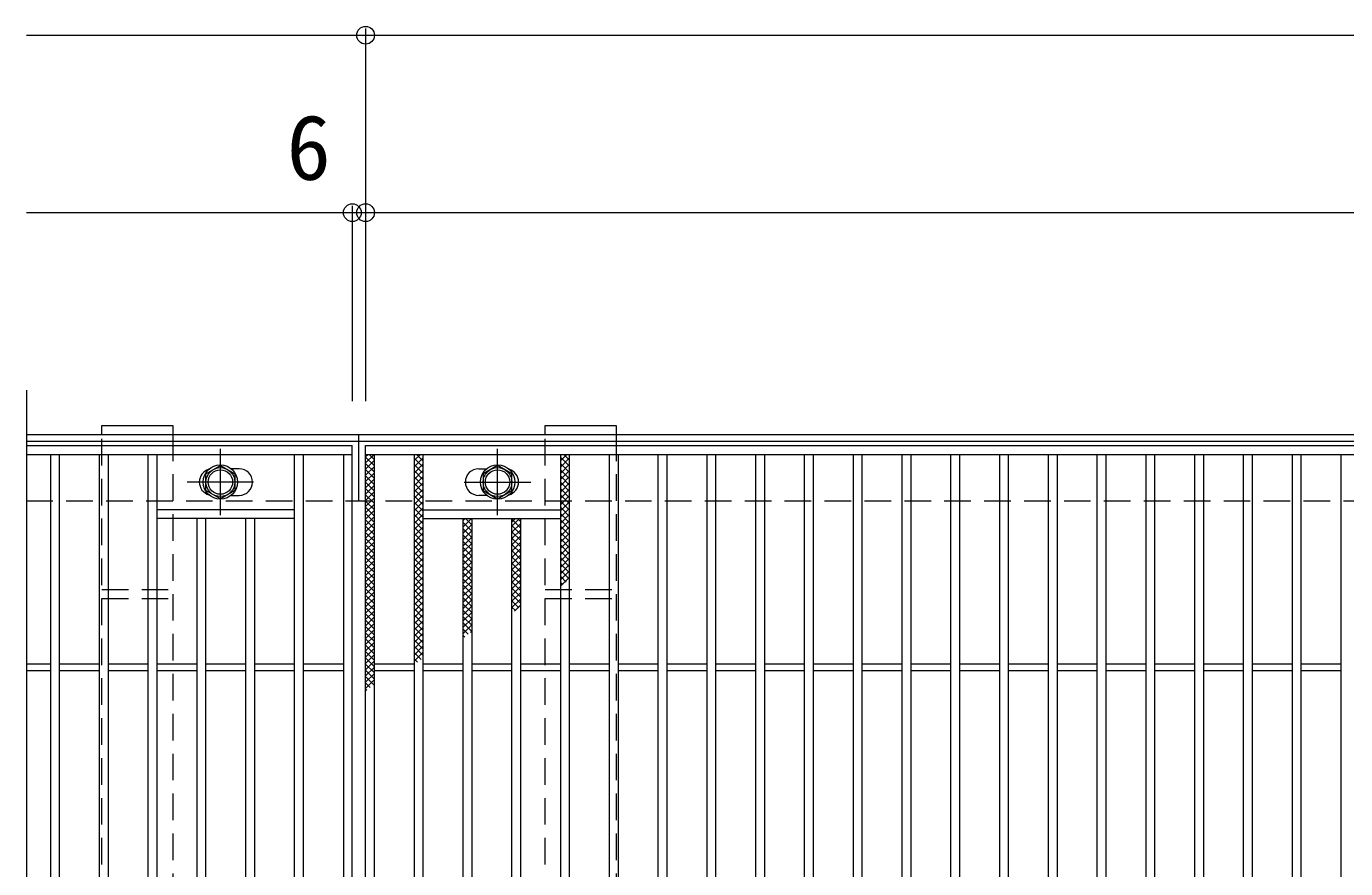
# Model space of a CAD drawing. Units: millimetres at full size, sheet at 1:10; details may follow other scales. Extents: x -2184 to 2307, y -1959 to 1524.
# Drawn here: x -595 to 0, y 1113 to 1493 of the extents above; entities that cross this region are included whole.
import ezdxf
from ezdxf.enums import TextEntityAlignment as Align

# ---------------------------------------------------------------- set-up
doc = ezdxf.new("R2010")
doc.units = ezdxf.units.MM
doc.header["$LTSCALE"] = 10
doc.header["$PDMODE"] = 32
doc.header["$PDSIZE"] = 8
doc.linetypes.add('CHAIN1', pattern=[8, 5, -1, 1, -1])
doc.linetypes.add('DASHED1', pattern=[1.8, 1.2, -0.6])
for name, color, linetype, lineweight in [('C-1_躯体', 2, 'Continuous', 9), ('C-2_仕上', 3, 'Continuous', 9), ('C-4_文字', 7, 'Continuous', 9), ('C-8_ハッチ', 3, 'DASHED1', 9), ('C-9_記号', 6, 'Continuous', 5), ('C-B_衛生陶器', 2, 'Continuous', 9)]:
    doc.layers.add(name, color=color, linetype=linetype, lineweight=lineweight)
doc.styles.add('ＭＳ ゴシック', font='')
doc.styles.get('ＭＳ ゴシック').set_extended_font_data('MS Gothic')

msp = doc.modelspace()

# ---------------------------------------------------------------- linework, layer by layer
at = {"layer": 'C-1_躯体'}
for p, q in [((-595.11, 1308.93), (704.89, 1308.93)), ((-595.11, 1305.93), (704.89, 1305.93)), ((-445.11, 1278.93), (-445.11, 1308.93))]:
    msp.add_line(p, q, dxfattribs=at)
at = {"layer": 'C-1_躯体', "linetype": 'DASHED1'}
msp.add_line((-595.11, 1278.93), (704.89, 1278.93), dxfattribs=at)
at = {"layer": 'C-2_仕上'}
for p, q in [((-595.11, 1328.93), (-595.11, 878.93)), ((-595.11, 1303.93), (-448.11, 1303.93)), ((-448.11, 903.93), (-448.11, 1303.93)), ((-442.11, 1303.93), (551.89, 1303.93)), ((-442.11, 903.93), (-442.11, 1303.93)), ((-595.11, 1299.93), (-448.11, 1299.93)), ((-584.11, 907.93), (-584.11, 1299.93)), ((-580.11, 907.93), (-580.11, 1299.93)), ((-562.11, 907.93), (-562.11, 1299.93)), ((-558.11, 907.93), (-558.11, 1299.93)), ((-540.11, 907.93), (-540.11, 1299.93)), ((-536.11, 907.93), (-536.11, 1299.93)), ((-474.11, 907.93), (-474.11, 1299.93)), ((-470.11, 907.93), (-470.11, 1299.93)), ((-452.11, 1299.93), (-452.11, 907.93)), ((-442.11, 1299.93), (551.89, 1299.93)), ((-438.11, 907.93), (-438.11, 1299.93)), ((-420.11, 907.93), (-420.11, 1299.93)), ((-416.11, 907.93), (-416.11, 1299.93)), ((-354.11, 907.93), (-354.11, 1299.93)), ((-350.11, 907.93), (-350.11, 1299.93)), ((-332.11, 907.93), (-332.11, 1299.93)), ((-328.11, 907.93), (-328.11, 1299.93)), ((-310.11, 907.93), (-310.11, 1299.93)), ((-306.11, 907.93), (-306.11, 1299.93)), ((-288.11, 907.93), (-288.11, 1299.93)), ((-284.11, 907.93), (-284.11, 1299.93)), ((-266.11, 907.93), (-266.11, 1299.93)), ((-262.11, 907.93), (-262.11, 1299.93)), ((-244.11, 907.93), (-244.11, 1299.93)), ((-240.11, 907.93), (-240.11, 1299.93)), ((-222.11, 907.93), (-222.11, 1299.93)), ((-218.11, 907.93), (-218.11, 1299.93)), ((-200.11, 907.93), (-200.11, 1299.93)), ((-196.11, 907.93), (-196.11, 1299.93)), ((-178.11, 907.93), (-178.11, 1299.93)), ((-174.11, 907.93), (-174.11, 1299.93)), ((-156.11, 907.93), (-156.11, 1299.93)), ((-152.11, 907.93), (-152.11, 1299.93)), ((-134.11, 907.93), (-134.11, 1299.93)), ((-130.11, 907.93), (-130.11, 1299.93)), ((-112.11, 907.93), (-112.11, 1299.93)), ((-108.11, 907.93), (-108.11, 1299.93)), ((-90.11, 907.93), (-90.11, 1299.93)), ((-86.11, 907.93), (-86.11, 1299.93)), ((-68.11, 907.93), (-68.11, 1299.93)), ((-64.11, 907.93), (-64.11, 1299.93)), ((-46.11, 907.93), (-46.11, 1299.93)), ((-42.11, 907.93), (-42.11, 1299.93)), ((-24.11, 907.93), (-24.11, 1299.93)), ((-20.11, 907.93), (-20.11, 1299.93)), ((-2.11, 907.93), (-2.11, 1299.93)), ((-499.11, 1293.43), (-502.7, 1293.43)), ((-391.11, 1293.43), (-387.51, 1293.43)), ((-502.7, 1281.43), (-499.11, 1281.43)), ((-387.51, 1281.43), (-391.11, 1281.43)), ((-474.11, 1274.93), (-536.11, 1274.93)), ((-416.11, 1274.93), (-354.11, 1274.93)), ((-474.11, 1270.93), (-536.11, 1270.93)), ((-518.11, 936.93), (-518.11, 1270.93)), ((-514.11, 936.93), (-514.11, 1270.93)), ((-496.11, 936.93), (-496.11, 1270.93)), ((-492.11, 936.93), (-492.11, 1270.93)), ((-416.11, 1270.93), (-354.11, 1270.93)), ((-398.11, 936.93), (-398.11, 1270.93)), ((-394.11, 936.93), (-394.11, 1270.93)), ((-376.11, 936.93), (-376.11, 1270.93)), ((-372.11, 936.93), (-372.11, 1270.93)), ((-595.11, 1205.43), (-584.11, 1205.43)), ((-595.11, 1202.43), (-584.11, 1202.43)), ((-580.11, 1205.43), (-562.11, 1205.43)), ((-580.11, 1202.43), (-562.11, 1202.43)), ((-558.11, 1205.43), (-540.11, 1205.43)), ((-558.11, 1202.43), (-540.11, 1202.43)), ((-536.11, 1205.43), (-518.11, 1205.43)), ((-536.11, 1202.43), (-518.11, 1202.43)), ((-514.11, 1205.43), (-496.11, 1205.43)), ((-514.11, 1202.43), (-496.11, 1202.43)), ((-492.11, 1205.43), (-474.11, 1205.43)), ((-492.11, 1202.43), (-474.11, 1202.43)), ((-470.11, 1205.43), (-452.11, 1205.43)), ((-470.11, 1202.43), (-452.11, 1202.43)), ((-438.11, 1205.43), (-420.11, 1205.43)), ((-438.11, 1202.43), (-420.11, 1202.43)), ((-416.11, 1205.43), (-398.11, 1205.43)), ((-416.11, 1202.43), (-398.11, 1202.43)), ((-394.11, 1205.43), (-376.11, 1205.43)), ((-394.11, 1202.43), (-376.11, 1202.43)), ((-372.11, 1205.43), (-354.11, 1205.43)), ((-372.11, 1202.43), (-354.11, 1202.43)), ((-350.11, 1205.43), (-332.11, 1205.43)), ((-350.11, 1202.43), (-332.11, 1202.43)), ((-328.11, 1205.43), (-310.11, 1205.43)), ((-328.11, 1202.43), (-310.11, 1202.43)), ((-306.11, 1205.43), (-288.11, 1205.43)), ((-306.11, 1202.43), (-288.11, 1202.43)), ((-284.11, 1205.43), (-266.11, 1205.43)), ((-284.11, 1202.43), (-266.11, 1202.43)), ((-262.11, 1205.43), (-244.11, 1205.43)), ((-262.11, 1202.43), (-244.11, 1202.43)), ((-240.11, 1205.43), (-222.11, 1205.43)), ((-240.11, 1202.43), (-222.11, 1202.43)), ((-218.11, 1205.43), (-200.11, 1205.43)), ((-218.11, 1202.43), (-200.11, 1202.43)), ((-196.11, 1205.43), (-178.11, 1205.43)), ((-196.11, 1202.43), (-178.11, 1202.43)), ((-174.11, 1205.43), (-156.11, 1205.43)), ((-174.11, 1202.43), (-156.11, 1202.43)), ((-152.11, 1205.43), (-134.11, 1205.43)), ((-152.11, 1202.43), (-134.11, 1202.43)), ((-130.11, 1205.43), (-112.11, 1205.43)), ((-130.11, 1202.43), (-112.11, 1202.43)), ((-108.11, 1205.43), (-90.11, 1205.43)), ((-108.11, 1202.43), (-90.11, 1202.43)), ((-86.11, 1205.43), (-68.11, 1205.43)), ((-86.11, 1202.43), (-68.11, 1202.43)), ((-64.11, 1205.43), (-46.11, 1205.43)), ((-64.11, 1202.43), (-46.11, 1202.43)), ((-42.11, 1205.43), (-24.11, 1205.43)), ((-42.11, 1202.43), (-24.11, 1202.43)), ((-20.11, 1205.43), (-2.11, 1205.43)), ((-20.11, 1202.43), (-2.11, 1202.43))]:
    msp.add_line(p, q, dxfattribs=at)
for centre, start, end in [((-511.11, 1287.43), 106.33482, 180), ((-499.11, 1287.43), 0, 90), ((-391.11, 1287.43), 90, 180), ((-379.11, 1287.43), 0, 73.66518), ((-511.11, 1287.43), 180, 253.66518), ((-499.11, 1287.43), 270, 0), ((-391.11, 1287.43), 180, 270), ((-379.11, 1287.43), 286.33482, 0)]:
    msp.add_arc(centre, 6, start, end, dxfattribs=at)
at = {"layer": 'C-4_文字'}
for p, q in [((-595.11, 1488.93), (-442.11, 1488.93)), ((-442.11, 1491.93), (-442.11, 1323.93)), ((-442.11, 1488.93), (557.89, 1488.93)), ((-448.11, 1411.93), (-448.11, 1323.93)), ((-595.11, 1408.93), (-448.11, 1408.93)), ((-448.11, 1408.93), (-442.11, 1408.93)), ((-442.11, 1408.93), (551.89, 1408.93))]:
    msp.add_line(p, q, dxfattribs=at)
for p in [(-442.11, 1488.93), (-448.11, 1408.93), (-442.11, 1408.93)]:
    msp.add_point(p, dxfattribs=at)
at = {"layer": 'C-8_ハッチ', "linetype": 'Continuous'}
for p, q in [((-561.11, 1312.93), (-529.11, 1312.93)), ((-561.11, 1308.93), (-561.11, 1312.93)), ((-529.11, 1312.93), (-529.11, 1308.93)), ((-361.11, 1312.93), (-329.11, 1312.93)), ((-361.11, 1308.93), (-361.11, 1312.93)), ((-329.11, 1312.93), (-329.11, 1308.93))]:
    msp.add_line(p, q, dxfattribs=at)
at = {"layer": 'C-8_ハッチ'}
for p, q in [((-561.11, 1308.93), (-529.11, 1308.93)), ((-561.11, 898.93), (-561.11, 1308.93)), ((-529.11, 1308.93), (-529.11, 898.93)), ((-361.11, 1308.93), (-329.11, 1308.93)), ((-361.11, 898.93), (-361.11, 1308.93)), ((-329.11, 1308.93), (-329.11, 898.93)), ((-561.11, 1238.93), (-529.11, 1238.93)), ((-361.11, 1238.93), (-329.11, 1238.93)), ((-561.11, 1234.93), (-529.11, 1234.93)), ((-361.11, 1234.93), (-329.11, 1234.93))]:
    msp.add_line(p, q, dxfattribs=at)
at = {"layer": 'C-9_記号'}
for p, q in [((-442.11, 1296.14), (-438.32, 1299.93)), ((-442.11, 1298.97), (-441.14, 1299.93)), ((-442.11, 1298.69), (-438.11, 1294.69)), ((-442.11, 1293.31), (-438.11, 1297.31)), ((-440.52, 1299.93), (-438.11, 1297.52)), ((-420.11, 1297.25), (-417.43, 1299.93)), ((-420.11, 1294.43), (-416.11, 1298.43)), ((-420.11, 1298.09), (-416.11, 1294.09)), ((-419.12, 1299.93), (-416.11, 1296.92)), ((-416.29, 1299.93), (-416.11, 1299.75)), ((-354.11, 1297.18), (-351.36, 1299.93)), ((-354.11, 1298.53), (-350.11, 1294.53)), ((-354.11, 1294.35), (-350.11, 1298.35)), ((-352.68, 1299.93), (-350.11, 1297.36)), ((-442.11, 1295.86), (-438.11, 1291.86)), ((-442.11, 1290.48), (-438.11, 1294.48)), ((-442.11, 1293.04), (-438.11, 1289.04)), ((-442.11, 1287.66), (-438.11, 1291.66)), ((-420.11, 1291.6), (-416.11, 1295.6)), ((-420.11, 1295.26), (-416.11, 1291.26)), ((-420.11, 1288.77), (-416.11, 1292.77)), ((-420.11, 1292.43), (-416.11, 1288.43)), ((-354.11, 1295.7), (-350.11, 1291.7)), ((-354.11, 1291.52), (-350.11, 1295.52)), ((-354.11, 1292.87), (-350.11, 1288.87)), ((-354.11, 1288.7), (-350.11, 1292.7)), ((-442.11, 1290.21), (-438.11, 1286.21)), ((-442.11, 1284.83), (-438.11, 1288.83)), ((-442.11, 1287.38), (-438.11, 1283.38)), ((-442.11, 1282), (-438.11, 1286)), ((-420.11, 1285.94), (-416.11, 1289.94)), ((-420.11, 1289.61), (-416.11, 1285.61)), ((-420.11, 1283.11), (-416.11, 1287.11)), ((-420.11, 1286.78), (-416.11, 1282.78)), ((-354.11, 1290.04), (-350.11, 1286.04)), ((-354.11, 1285.87), (-350.11, 1289.87)), ((-354.11, 1287.21), (-350.11, 1283.21)), ((-354.11, 1283.04), (-350.11, 1287.04)), ((-442.11, 1284.55), (-438.11, 1280.55)), ((-442.11, 1279.17), (-438.11, 1283.17)), ((-442.11, 1281.72), (-438.11, 1277.72)), ((-442.11, 1276.34), (-438.11, 1280.34)), ((-420.11, 1280.28), (-416.11, 1284.28)), ((-420.11, 1283.95), (-416.11, 1279.95)), ((-420.11, 1277.46), (-416.11, 1281.46)), ((-420.11, 1281.12), (-416.11, 1277.12)), ((-354.11, 1284.38), (-350.11, 1280.39)), ((-354.11, 1280.21), (-350.11, 1284.21)), ((-354.11, 1281.56), (-350.11, 1277.56)), ((-354.11, 1277.38), (-350.11, 1281.38)), ((-442.11, 1278.89), (-438.11, 1274.89)), ((-442.11, 1273.51), (-438.11, 1277.51)), ((-442.11, 1276.07), (-438.11, 1272.07)), ((-442.11, 1270.69), (-438.11, 1274.69)), ((-420.11, 1274.63), (-416.11, 1278.63)), ((-420.11, 1278.29), (-416.11, 1274.29)), ((-420.11, 1271.8), (-416.11, 1275.8)), ((-420.11, 1275.46), (-416.11, 1271.46)), ((-354.11, 1278.73), (-350.11, 1274.73)), ((-354.11, 1274.55), (-350.11, 1278.55)), ((-354.11, 1275.9), (-350.11, 1271.9)), ((-354.11, 1271.73), (-350.11, 1275.73)), ((-442.11, 1273.24), (-438.11, 1269.24)), ((-442.11, 1267.86), (-438.11, 1271.86)), ((-442.11, 1270.41), (-438.11, 1266.41)), ((-442.11, 1265.03), (-438.11, 1269.03)), ((-442.11, 1267.58), (-438.11, 1263.58)), ((-420.11, 1268.97), (-416.11, 1272.97)), ((-420.11, 1272.64), (-416.11, 1268.63)), ((-420.11, 1266.14), (-416.11, 1270.14)), ((-420.11, 1269.81), (-416.11, 1265.81)), ((-398.11, 1270.04), (-397.21, 1270.93)), ((-398.11, 1267.21), (-394.38, 1270.93)), ((-398.11, 1269.16), (-394.11, 1265.16)), ((-398.11, 1264.38), (-394.11, 1268.38)), ((-397.05, 1270.93), (-394.11, 1267.99)), ((-376.11, 1269.41), (-374.58, 1270.93)), ((-376.11, 1267.6), (-372.78, 1270.93)), ((-376.11, 1270.66), (-372.11, 1266.66)), ((-376.11, 1264.77), (-372.11, 1268.77)), ((-376.11, 1267.83), (-372.11, 1263.83)), ((-373.55, 1270.93), (-372.11, 1269.49)), ((-354.11, 1273.07), (-350.11, 1269.07)), ((-354.11, 1268.9), (-350.11, 1272.9)), ((-354.11, 1270.24), (-350.11, 1266.24)), ((-354.11, 1266.07), (-350.11, 1270.07)), ((-354.11, 1267.41), (-350.11, 1263.41)), ((-442.11, 1262.2), (-438.11, 1266.2)), ((-442.11, 1264.75), (-438.11, 1260.75)), ((-442.11, 1259.37), (-438.11, 1263.37)), ((-442.11, 1261.92), (-438.11, 1257.92)), ((-420.11, 1263.31), (-416.11, 1267.31)), ((-420.11, 1266.98), (-416.11, 1262.98)), ((-420.11, 1260.49), (-416.11, 1264.49)), ((-420.11, 1264.15), (-416.11, 1260.15)), ((-420.11, 1257.66), (-416.11, 1261.66)), ((-398.11, 1266.33), (-394.11, 1262.33)), ((-398.11, 1261.55), (-394.11, 1265.55)), ((-398.11, 1263.5), (-394.11, 1259.5)), ((-398.11, 1258.73), (-394.11, 1262.73)), ((-376.11, 1261.94), (-372.11, 1265.95)), ((-376.11, 1265.01), (-372.11, 1261.01)), ((-376.11, 1259.12), (-372.11, 1263.12)), ((-376.11, 1262.18), (-372.11, 1258.18)), ((-354.11, 1263.24), (-350.11, 1267.24)), ((-354.11, 1264.59), (-350.11, 1260.59)), ((-354.11, 1260.41), (-350.11, 1264.41)), ((-354.11, 1261.76), (-350.11, 1257.76)), ((-354.11, 1257.58), (-350.11, 1261.58)), ((-442.11, 1256.54), (-438.11, 1260.54)), ((-442.11, 1259.09), (-438.11, 1255.1)), ((-442.11, 1253.71), (-438.11, 1257.72)), ((-442.11, 1256.27), (-438.11, 1252.27)), ((-420.11, 1261.32), (-416.11, 1257.32)), ((-420.11, 1254.83), (-416.11, 1258.83)), ((-420.11, 1258.49), (-416.11, 1254.49)), ((-420.11, 1252), (-416.11, 1256)), ((-420.11, 1255.66), (-416.11, 1251.66)), ((-398.11, 1260.67), (-394.11, 1256.67)), ((-398.11, 1255.9), (-394.11, 1259.9)), ((-398.11, 1257.85), (-394.11, 1253.84)), ((-398.11, 1253.07), (-394.11, 1257.07)), ((-376.11, 1256.29), (-372.11, 1260.29)), ((-376.11, 1259.35), (-372.11, 1255.35)), ((-376.11, 1253.46), (-372.11, 1257.46)), ((-376.11, 1256.52), (-372.11, 1252.52)), ((-354.11, 1258.93), (-350.11, 1254.93)), ((-354.11, 1254.76), (-350.11, 1258.76)), ((-354.11, 1256.1), (-350.11, 1252.1)), ((-354.11, 1251.93), (-350.11, 1255.93)), ((-442.11, 1250.89), (-438.11, 1254.89)), ((-442.11, 1253.44), (-438.11, 1249.44)), ((-442.11, 1248.06), (-438.11, 1252.06)), ((-442.11, 1250.61), (-438.11, 1246.61)), ((-420.11, 1249.17), (-416.11, 1253.17)), ((-420.11, 1252.84), (-416.11, 1248.84)), ((-420.11, 1246.34), (-416.11, 1250.34)), ((-420.11, 1250.01), (-416.11, 1246.01)), ((-398.11, 1255.02), (-394.11, 1251.02)), ((-398.11, 1250.24), (-394.11, 1254.24)), ((-398.11, 1252.19), (-394.11, 1248.19)), ((-398.11, 1247.41), (-394.11, 1251.41)), ((-376.11, 1250.63), (-372.11, 1254.63)), ((-376.11, 1253.69), (-372.11, 1249.69)), ((-376.11, 1247.8), (-372.11, 1251.8)), ((-376.11, 1250.86), (-372.11, 1246.86)), ((-354.11, 1253.27), (-350.11, 1249.27)), ((-354.11, 1249.1), (-350.11, 1253.1)), ((-354.11, 1250.44), (-350.11, 1246.44)), ((-354.11, 1246.27), (-350.11, 1250.27)), ((-442.11, 1245.23), (-438.11, 1249.23)), ((-442.11, 1247.78), (-438.11, 1243.78)), ((-442.11, 1242.4), (-438.11, 1246.4)), ((-442.11, 1244.95), (-438.11, 1240.95)), ((-442.11, 1239.57), (-438.11, 1243.57)), ((-420.11, 1243.52), (-416.11, 1247.52)), ((-420.11, 1247.18), (-416.11, 1243.18)), ((-420.11, 1240.69), (-416.11, 1244.69)), ((-420.11, 1244.35), (-416.11, 1240.35)), ((-398.11, 1249.36), (-394.11, 1245.36)), ((-398.11, 1244.58), (-394.11, 1248.58)), ((-398.11, 1246.53), (-394.11, 1242.53)), ((-398.11, 1241.75), (-394.11, 1245.75)), ((-398.11, 1243.7), (-394.11, 1239.7)), ((-376.11, 1244.97), (-372.11, 1248.97)), ((-376.11, 1248.04), (-372.11, 1244.04)), ((-376.11, 1242.15), (-372.11, 1246.15)), ((-376.11, 1245.21), (-372.11, 1241.21)), ((-354.11, 1247.62), (-350.11, 1243.62)), ((-354.11, 1243.44), (-350.11, 1247.44)), ((-354.11, 1244.79), (-351.65, 1242.33)), ((-354.11, 1240.61), (-350.11, 1244.61)), ((-442.11, 1242.12), (-438.11, 1238.12)), ((-442.11, 1236.74), (-438.11, 1240.74)), ((-442.11, 1239.3), (-438.11, 1235.3)), ((-442.11, 1233.92), (-438.11, 1237.92)), ((-420.11, 1237.86), (-416.11, 1241.86)), ((-420.11, 1241.52), (-416.11, 1237.52)), ((-420.11, 1235.03), (-416.11, 1239.03)), ((-420.11, 1238.69), (-416.11, 1234.69)), ((-398.11, 1238.93), (-394.11, 1242.93)), ((-398.11, 1240.87), (-394.11, 1236.87)), ((-398.11, 1236.1), (-394.11, 1240.1)), ((-398.11, 1238.05), (-394.11, 1234.05)), ((-376.11, 1239.32), (-372.11, 1243.32)), ((-376.11, 1242.38), (-372.11, 1238.38)), ((-376.11, 1236.49), (-372.11, 1240.49)), ((-376.11, 1239.55), (-372.11, 1235.55)), ((-376.11, 1233.66), (-372.11, 1237.66)), ((-354.11, 1241.96), (-353.24, 1241.09)), ((-442.11, 1236.47), (-438.11, 1232.47)), ((-442.11, 1231.09), (-438.11, 1235.09)), ((-442.11, 1233.64), (-438.11, 1229.64)), ((-442.11, 1228.26), (-438.11, 1232.26)), ((-420.11, 1232.2), (-416.11, 1236.2)), ((-420.11, 1235.87), (-416.11, 1231.87)), ((-420.11, 1229.37), (-416.11, 1233.37)), ((-420.11, 1233.04), (-416.11, 1229.04)), ((-398.11, 1233.27), (-394.11, 1237.27)), ((-398.11, 1235.22), (-394.11, 1231.22)), ((-398.11, 1230.44), (-394.11, 1234.44)), ((-398.11, 1232.39), (-394.11, 1228.39)), ((-376.11, 1236.72), (-372.11, 1232.72)), ((-376.11, 1230.83), (-372.11, 1234.83)), ((-376.11, 1233.89), (-372.94, 1230.73)), ((-374.92, 1229.19), (-372.11, 1232)), ((-442.11, 1230.81), (-438.11, 1226.81)), ((-442.11, 1225.43), (-438.11, 1229.43)), ((-442.11, 1227.98), (-438.11, 1223.98)), ((-442.11, 1222.6), (-438.11, 1226.6)), ((-420.11, 1226.54), (-416.11, 1230.55)), ((-420.11, 1230.21), (-416.11, 1226.21)), ((-420.11, 1223.72), (-416.11, 1227.72)), ((-420.11, 1227.38), (-416.11, 1223.38)), ((-398.11, 1227.61), (-394.11, 1231.61)), ((-398.11, 1229.56), (-394.11, 1225.56)), ((-398.11, 1224.78), (-394.11, 1228.78)), ((-398.11, 1226.73), (-394.11, 1222.73)), ((-398.11, 1221.96), (-394.11, 1225.96)), ((-376.11, 1231.07), (-374.53, 1229.49)), ((-442.11, 1225.15), (-438.11, 1221.15)), ((-442.11, 1219.77), (-438.11, 1223.77)), ((-442.11, 1222.33), (-438.11, 1218.33)), ((-442.11, 1216.95), (-438.11, 1220.95)), ((-420.11, 1220.89), (-416.11, 1224.89)), ((-420.11, 1224.55), (-416.11, 1220.55)), ((-420.11, 1218.06), (-416.11, 1222.06)), ((-420.11, 1221.72), (-416.11, 1217.72)), ((-398.11, 1223.9), (-394.11, 1219.9)), ((-398.11, 1219.13), (-394.11, 1223.13)), ((-398.11, 1221.08), (-395.83, 1218.8)), ((-394.83, 1219.58), (-394.11, 1220.3)), ((-442.11, 1219.5), (-438.11, 1215.5)), ((-442.11, 1214.12), (-438.11, 1218.12)), ((-442.11, 1216.67), (-438.11, 1212.67)), ((-442.11, 1211.29), (-438.11, 1215.29)), ((-442.11, 1213.84), (-438.11, 1209.84)), ((-420.11, 1215.23), (-416.11, 1219.23)), ((-420.11, 1218.9), (-416.11, 1214.89)), ((-420.11, 1212.4), (-416.11, 1216.4)), ((-420.11, 1216.07), (-416.11, 1212.07)), ((-398.11, 1218.25), (-397.42, 1217.56)), ((-442.11, 1208.46), (-438.11, 1212.46)), ((-442.11, 1211.01), (-438.11, 1207.01)), ((-442.11, 1205.63), (-438.11, 1209.63)), ((-442.11, 1208.18), (-438.11, 1204.18)), ((-420.11, 1209.57), (-416.11, 1213.57)), ((-420.11, 1213.24), (-416.11, 1209.24)), ((-420.11, 1206.75), (-416.11, 1210.75)), ((-420.11, 1210.41), (-417.12, 1207.43)), ((-442.11, 1202.8), (-438.11, 1206.8)), ((-442.11, 1205.36), (-438.11, 1201.35)), ((-442.11, 1199.98), (-438.11, 1203.98)), ((-442.11, 1202.53), (-438.11, 1198.53)), ((-420.11, 1207.58), (-418.71, 1206.19)), ((-442.11, 1197.15), (-438.11, 1201.15)), ((-442.11, 1199.7), (-438.42, 1196.01)), ((-442.11, 1194.32), (-438.11, 1198.32)), ((-442.11, 1196.87), (-440, 1194.77)), ((-442.11, 1194.04), (-441.59, 1193.53))]:
    msp.add_line(p, q, dxfattribs=at)
at = {"layer": 'C-B_衛生陶器', "color": 7, "linetype": 'CHAIN1'}
for p, q in [((-507.61, 1272.43), (-507.61, 1302.43)), ((-382.61, 1272.43), (-382.61, 1302.43)), ((-492.61, 1287.43), (-522.61, 1287.43)), ((-397.61, 1287.43), (-367.61, 1287.43))]:
    msp.add_line(p, q, dxfattribs=at)
at = {"layer": 'C-B_衛生陶器'}
for points in [[(-501.11, 1283.68), (-507.61, 1279.93), (-514.1, 1283.68), (-514.1, 1291.18), (-507.61, 1294.93), (-501.11, 1291.18)], [(-389.1, 1283.68), (-382.61, 1279.93), (-376.11, 1283.68), (-376.11, 1291.18), (-382.61, 1294.93), (-389.1, 1291.18)]]:
    msp.add_lwpolyline(points, close=True, dxfattribs=at)
for centre, radius in [((-507.61, 1287.43), 7.75), ((-507.61, 1287.43), 6.5), ((-507.61, 1287.43), 5.5), ((-382.61, 1287.43), 7.75), ((-382.61, 1287.43), 6.5), ((-382.61, 1287.43), 5.5)]:
    msp.add_circle(centre, radius, dxfattribs=at)

# ---------------------------------------------------------------- texts
at = {"layer": 'C-4_文字', "color": 2, "style": 'ＭＳ ゴシック'}
msp.add_text('6', height=29.33, dxfattribs=at).set_placement((-477.75, 1414.93), align=Align.BOTTOM_LEFT)

doc.saveas('drawing.dxf')
